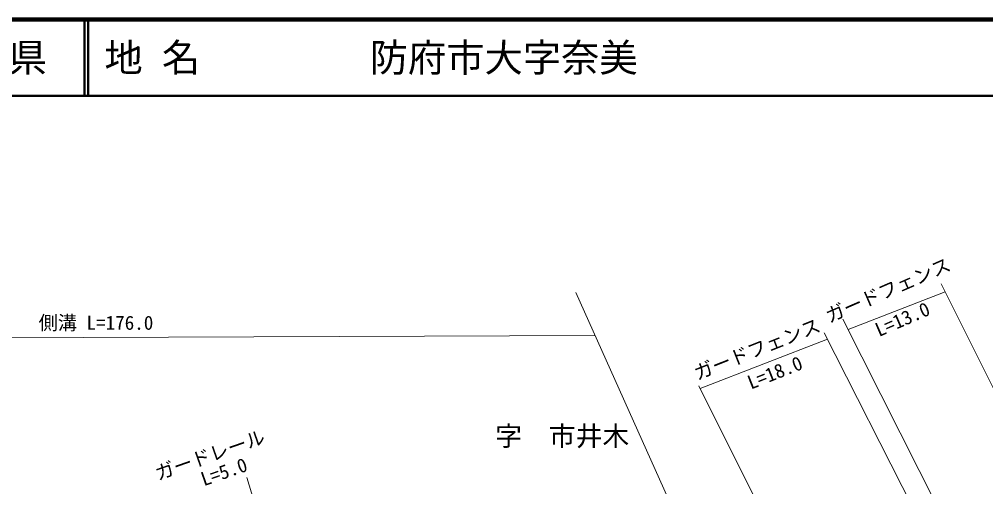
# Model space of a CAD drawing. Units: millimetres, scale not verified. Extents: x 40000 to 489596206, y 20000 to 327218255.
# Drawn here: x 359258 to 485481, y 319001 to 380000 of the extents above; entities that cross this region are included whole.
import ezdxf
from ezdxf.enums import TextEntityAlignment as Align

# ---------------------------------------------------------------- set-up
doc = ezdxf.new("R2010")
doc.units = ezdxf.units.MM
doc.header["$LTSCALE"] = 1000
doc.layers.add('M-BMK-HTXT', color=7, linetype='Continuous')
doc.layers.add('M-TTL-TXT', color=7, linetype='Continuous')
for name, color, linetype, lineweight in [('M-STR-HTXT', 7, 'Continuous', 13), ('M-TTL', 7, 'Continuous', 25), ('M-TTL-LINE', 7, 'Continuous', 50)]:
    doc.layers.add(name, color=color, linetype=linetype, lineweight=lineweight)
doc.styles.add('ＭＳ ゴシック', font='')
doc.styles.get('ＭＳ ゴシック').set_extended_font_data('MS Gothic')

msp = doc.modelspace()

# ---------------------------------------------------------------- linework, layer by layer
at = {"layer": 'M-STR-HTXT'}
for p, q in [((479676, 345483), (499480, 305726)), ((431941, 344323), (446071, 312835)), ((467505, 339519), (480209, 344413)), ((487251, 300483), (466829, 340855)), ((298127, 338233), (434449, 338735)), ((464399, 339101), (484484, 299567)), ((448174, 331828), (464832, 338250)), ((467404, 293269), (448017, 332144)), ((388991, 320213), (395087, 299638))]:
    msp.add_line(p, q, dxfattribs=at)
at = {"layer": 'M-TTL', "color": 2, "lineweight": 140}
msp.add_line((680000, 380000), (40000, 380000), dxfattribs=at)
at = {"layer": 'M-TTL-LINE'}
for p, q in [((367750, 380000), (367750, 370000)), ((368250, 380000), (368250, 370000)), ((40000, 370000), (680000, 370000))]:
    msp.add_line(p, q, dxfattribs=at)

# ---------------------------------------------------------------- texts
at = {"layer": 'M-BMK-HTXT', "style": 'ＭＳ ゴシック'}
msp.add_text('字\u3000市井木', height=2566, dxfattribs=at).set_placement((421417, 326893), align=Align.TOP_LEFT)
at = {"layer": 'M-STR-HTXT', "style": 'ＭＳ ゴシック'}
for s, rotation, p in [('ガードフェンス', 23.473, (464327, 342023)), ('L=13.0', 23.473, (470811, 340205)), ('ガードフェンス', 21.673, (447143, 334584)), ('L=18.0', 21.673, (454131, 333363)), ('ガードレール', 19.343, (376775, 321529)), ('L=5.0', 19.343, (382748, 320775))]:
    msp.add_text(s, height=1833, rotation=rotation, dxfattribs=at).set_placement(p, align=Align.TOP_LEFT)
msp.add_text('側溝 L=176.0', height=1833, dxfattribs=at).set_placement((361786, 341309), align=Align.TOP_LEFT)
at = {"layer": 'M-TTL-TXT', "style": 'ＭＳ ゴシック'}
msp.add_text('山\u3000口\u3000県', height=3666, dxfattribs=at).set_placement((350375, 375000), align=Align.MIDDLE_CENTER)
for s, p in [('地 名', (370380, 375000)), ('防府市大字奈美', (405024, 375000))]:
    msp.add_text(s, height=3666, dxfattribs=at).set_placement(p, align=Align.MIDDLE_LEFT)

doc.saveas('drawing.dxf')
